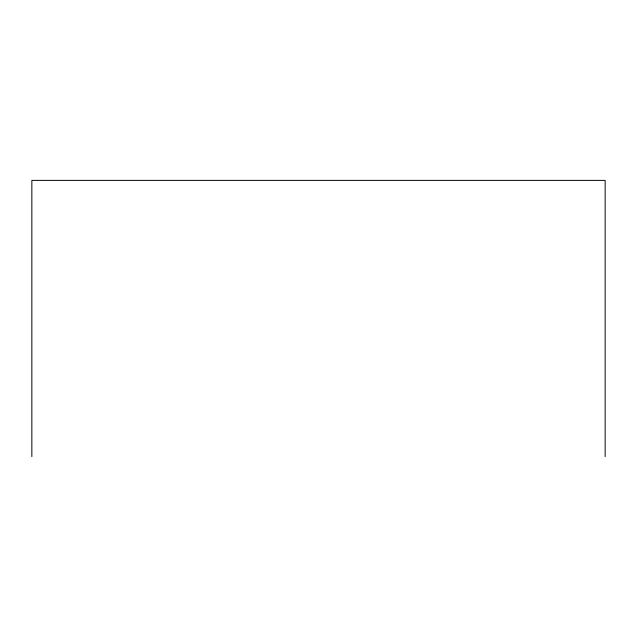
<?xml version="1.0" encoding="UTF-8"?>
<svg xmlns="http://www.w3.org/2000/svg" width="637" height="637" viewBox="0 0 637 637"><rect width="100%" height="100%" fill="white"/><g stroke="black" fill="none" stroke-linecap="round" stroke-linejoin="round"><path stroke-width="0.96" d="M605.15 456.61L605.15 180.39L31.85 180.39L31.85 456.61"/></g></svg>
